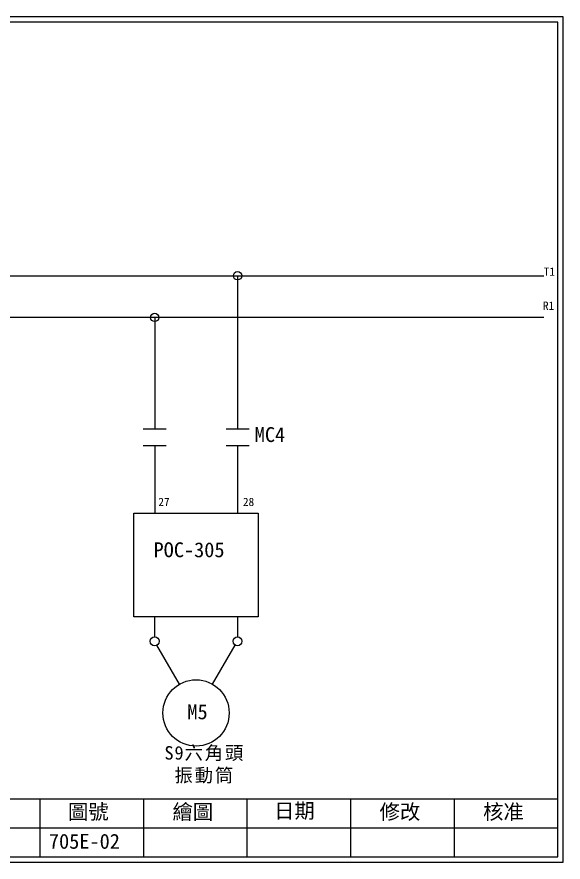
# Model space of a CAD drawing. Extents: x 10 to 297, y 3 to 207.
# Drawn here: x 165.1 to 297, y 3 to 207 of the extents above; entities that cross this region are included whole.
import ezdxf

# ---------------------------------------------------------------- set-up
doc = ezdxf.new("R2010")
doc.units = 0
doc.layers.get('0').update_dxf_attribs({"linetype": 'CONTINUOUS'})
doc.layers.add('圖框層', color=7, linetype='CONTINUOUS')
doc.layers.add('標尺寸層', color=3, linetype='CONTINUOUS')
doc.styles.add('STSL', font='kaiu.ttf')
doc.styles.add('標楷體', font='kaiu.ttf')

msp = doc.modelspace()

# ---------------------------------------------------------------- linework, layer by layer
for p, q in [((114.35, 144.49), (292.33, 144.49)), ((218.4, 144.49), (218.42, 107.54)), ((137.2, 134.49), (292.33, 134.49)), ((198.4, 134.46), (198.43, 107.54)), ((218.39, 62.19), (218.39, 57.36)), ((204.38, 45.92), (198.92, 55.36)), ((212.38, 45.92), (217.84, 55.37))]:
    msp.add_line(p, q)
for centre, radius in [((198.39, 56.29), 1.07), ((218.39, 56.29), 1.07), ((208.38, 38.99), 8)]:
    msp.add_circle(centre, radius)
at = {"layer": '圖框層', "color": 7}
for p, q in [((297, 206.97), (10, 206.97)), ((297, 3), (297, 206.97)), ((295.75, 205.72), (11.25, 205.72)), ((295.75, 4.25), (295.75, 205.72)), ((11.25, 18.25), (295.75, 18.25)), ((170.75, 4.25), (170.75, 18.25)), ((195.75, 4.25), (195.75, 18.25)), ((220.75, 4.25), (220.75, 18.25)), ((245.75, 4.25), (245.75, 18.25)), ((270.75, 4.25), (270.75, 18.25)), ((145.75, 11.25), (295.75, 11.25)), ((11.25, 4.25), (295.75, 4.25)), ((10, 3), (297, 3))]:
    msp.add_line(p, q, dxfattribs=at)
at = {"layer": '標尺寸層', "color": 7}
for p, q in [((195.64, 107.54), (201.21, 107.54)), ((215.64, 107.54), (221.21, 107.54)), ((195.64, 103.57), (201.21, 103.57)), ((198.43, 103.57), (198.43, 87.18)), ((215.64, 103.57), (221.21, 103.57)), ((218.43, 103.57), (218.43, 87.19)), ((193.38, 87.18), (218.37, 87.19)), ((193.38, 62.18), (193.38, 87.18)), ((218.37, 87.19), (223.37, 87.19)), ((223.37, 87.19), (223.37, 62.19)), ((198.38, 62.18), (193.38, 62.18)), ((223.37, 62.19), (198.38, 62.18)), ((198.39, 62.18), (198.39, 57.36))]:
    msp.add_line(p, q, dxfattribs=at)
for centre in [(218.4, 144.5), (198.4, 134.44)]:
    msp.add_circle(centre, 1, dxfattribs=at)

# ---------------------------------------------------------------- texts
at = {"color": 0, "insert": (210.49, 30.99), "char_height": 3.25, "width": 28.3722, "attachment_point": 2, "style": '標楷體'}
msp.add_mtext('{\\T1.1;S9六角頭\\P振動筒}', dxfattribs=at)
at = {"layer": '圖框層', "color": 4, "style": 'STSL'}
for s, height, p in [('T1', 2, (292.33, 144.49)), ('R1', 2, (292.14, 136.27)), ('MC4', 3.6, (222.55, 104.38)), ('27', 2, (199.29, 88.93)), ('28', 2, (219.7, 88.93)), ('POC-305', 3.6, (198.12, 76.57)), ('M5', 3.6, (206.29, 37.47)), ('圖號', 3.6, (177.47, 13.34)), ('繪圖', 3.6, (202.69, 13.34)), ('日期', 3.6, (227.22, 13.59)), ('修改', 3.6, (252.69, 13.34)), ('核准', 3.6, (277.69, 13.34)), ('705E-02', 3.6, (172.86, 6.22))]:
    msp.add_text(s, height=height, dxfattribs=at).set_placement(p)

doc.saveas('drawing.dxf')
